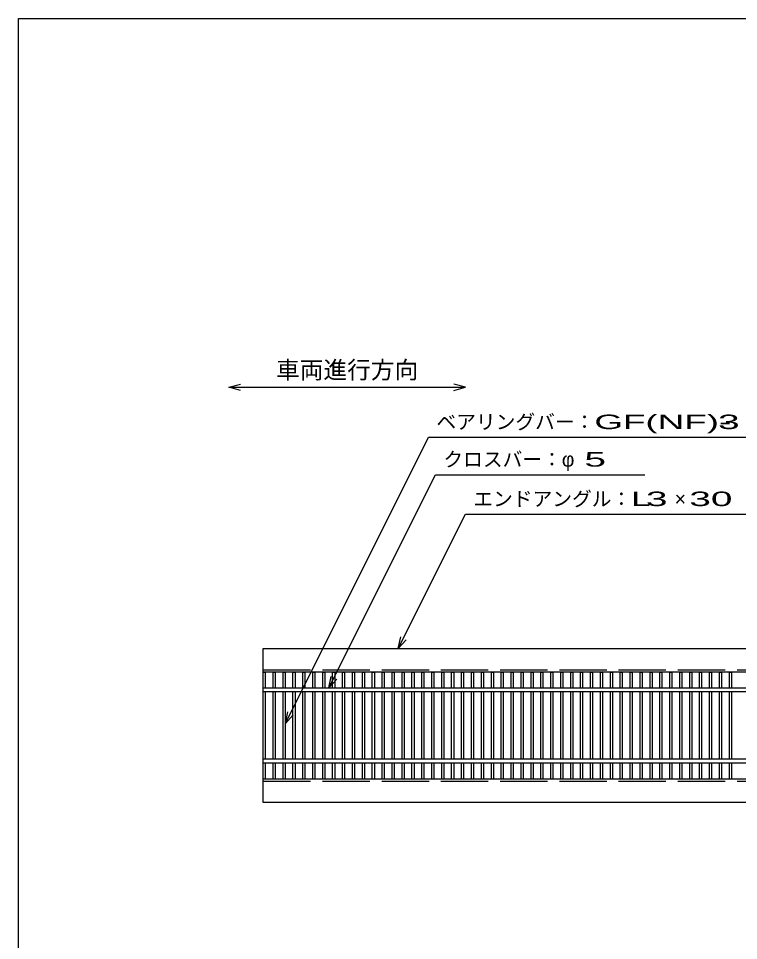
# Model space of a CAD drawing. Units: millimetres, scale not verified. Extents: x -1820 to 1731, y -1282 to 1054.
# Drawn here: x -1729 to -817, y -114 to 1054 of the extents above; entities that cross this region are included whole.
import ezdxf
from ezdxf.enums import TextEntityAlignment as Align

# ---------------------------------------------------------------- set-up
doc = ezdxf.new("R2010")
doc.units = ezdxf.units.MM
doc.header["$LTSCALE"] = 10
doc.linetypes.add('DASHED', pattern=[7.5, 6, -1.5])
for name, color, linetype, lineweight in [('0_2', 150, 'Continuous', 25), ('16', 3, 'Continuous', 25), ('22', 4, 'Continuous', 25)]:
    doc.layers.add(name, color=color, linetype=linetype, lineweight=lineweight)
doc.styles.add('ベクトル', font='')
doc.styles.get('ベクトル').set_extended_font_data('ベクトル')

msp = doc.modelspace()

# ---------------------------------------------------------------- linework, layer by layer
at = {"layer": '0_2'}
for p, q in [((-1729, -1146.5), (-1729, 1053.5)), ((-1729, 1053.5), (1731, 1053.5))]:
    msp.add_line(p, q, dxfattribs=at)
at = {"layer": '0_2', "color": 4}
for p, q in [((-1462.71, 586.33), (-1447.71, 590.33)), ((-1447.71, 582.33), (-1462.71, 586.33)), ((-1462.71, 586.33), (-1162.71, 586.33)), ((-1162.71, 586.33), (-1177.71, 590.33)), ((-1177.71, 582.33), (-1162.71, 586.33))]:
    msp.add_line(p, q, dxfattribs=at)
at = {"layer": '16'}
for p, q in [((-1419, 255.5), (-424, 255.5)), ((-1419, 225.5), (-1419, 255.5)), ((-424, 225.5), (-1419, 225.5)), ((-1419, 90.5), (-1419, 225.5)), ((-1419, 225.5), (-1416, 225.5)), ((-1416, 205.5), (-1416, 225.5)), ((-1406.44, 205.5), (-1406.44, 225.5)), ((-1406.44, 225.5), (-1403.44, 225.5)), ((-1403.44, 205.5), (-1403.44, 225.5)), ((-1393.88, 205.5), (-1393.88, 225.5)), ((-1393.88, 225.5), (-1390.88, 225.5)), ((-1390.88, 205.5), (-1390.88, 225.5)), ((-1381.32, 205.5), (-1381.32, 225.5)), ((-1381.32, 225.5), (-1378.32, 225.5)), ((-1378.32, 205.5), (-1378.32, 225.5)), ((-1368.76, 205.5), (-1368.76, 225.5)), ((-1368.76, 225.5), (-1365.76, 225.5)), ((-1365.76, 205.5), (-1365.76, 225.5)), ((-1356.2, 205.5), (-1356.2, 225.5)), ((-1356.2, 225.5), (-1353.2, 225.5)), ((-1353.2, 205.5), (-1353.2, 225.5)), ((-1343.64, 205.5), (-1343.64, 225.5)), ((-1343.64, 225.5), (-1340.64, 225.5)), ((-1340.64, 205.5), (-1340.64, 225.5)), ((-1331.08, 205.5), (-1331.08, 225.5)), ((-1331.08, 225.5), (-1328.08, 225.5)), ((-1328.08, 205.5), (-1328.08, 225.5)), ((-1318.52, 205.5), (-1318.52, 225.5)), ((-1318.52, 225.5), (-1315.52, 225.5)), ((-1315.52, 205.5), (-1315.52, 225.5)), ((-1305.96, 205.5), (-1305.96, 225.5)), ((-1305.96, 225.5), (-1302.96, 225.5)), ((-1302.96, 205.5), (-1302.96, 225.5)), ((-1293.4, 205.5), (-1293.4, 225.5)), ((-1293.4, 225.5), (-1290.4, 225.5)), ((-1290.4, 205.5), (-1290.4, 225.5)), ((-1280.84, 205.5), (-1280.84, 225.5)), ((-1280.84, 225.5), (-1277.84, 225.5)), ((-1277.84, 205.5), (-1277.84, 225.5)), ((-1268.28, 205.5), (-1268.28, 225.5)), ((-1268.28, 225.5), (-1265.28, 225.5)), ((-1265.28, 205.5), (-1265.28, 225.5)), ((-1255.72, 205.5), (-1255.72, 225.5)), ((-1255.72, 225.5), (-1252.72, 225.5)), ((-1252.72, 205.5), (-1252.72, 225.5)), ((-1243.16, 205.5), (-1243.16, 225.5)), ((-1243.16, 225.5), (-1240.16, 225.5)), ((-1240.16, 205.5), (-1240.16, 225.5)), ((-1230.6, 205.5), (-1230.6, 225.5)), ((-1230.6, 225.5), (-1227.6, 225.5)), ((-1227.6, 205.5), (-1227.6, 225.5)), ((-1218.04, 205.5), (-1218.04, 225.5)), ((-1218.04, 225.5), (-1215.04, 225.5)), ((-1215.04, 205.5), (-1215.04, 225.5)), ((-1205.48, 205.5), (-1205.48, 225.5)), ((-1205.48, 225.5), (-1202.48, 225.5)), ((-1202.48, 205.5), (-1202.48, 225.5)), ((-1192.92, 205.5), (-1192.92, 225.5)), ((-1192.92, 225.5), (-1189.92, 225.5)), ((-1189.92, 205.5), (-1189.92, 225.5)), ((-1180.36, 205.5), (-1180.36, 225.5)), ((-1180.36, 225.5), (-1177.36, 225.5)), ((-1177.36, 205.5), (-1177.36, 225.5)), ((-1167.8, 205.5), (-1167.8, 225.5)), ((-1167.8, 225.5), (-1164.8, 225.5)), ((-1164.8, 205.5), (-1164.8, 225.5)), ((-1155.24, 205.5), (-1155.24, 225.5)), ((-1155.24, 225.5), (-1152.24, 225.5)), ((-1152.24, 205.5), (-1152.24, 225.5)), ((-1142.68, 205.5), (-1142.68, 225.5)), ((-1142.68, 225.5), (-1139.68, 225.5)), ((-1139.68, 205.5), (-1139.68, 225.5)), ((-1130.12, 205.5), (-1130.12, 225.5)), ((-1130.12, 225.5), (-1127.12, 225.5)), ((-1127.12, 205.5), (-1127.12, 225.5)), ((-1117.56, 205.5), (-1117.56, 225.5)), ((-1117.56, 225.5), (-1114.56, 225.5)), ((-1114.56, 205.5), (-1114.56, 225.5)), ((-1105, 205.5), (-1105, 225.5)), ((-1105, 225.5), (-1102, 225.5)), ((-1102, 205.5), (-1102, 225.5)), ((-1092.44, 205.5), (-1092.44, 225.5)), ((-1092.44, 225.5), (-1089.44, 225.5)), ((-1089.44, 205.5), (-1089.44, 225.5)), ((-1079.88, 205.5), (-1079.88, 225.5)), ((-1079.88, 225.5), (-1076.88, 225.5)), ((-1076.88, 205.5), (-1076.88, 225.5)), ((-1067.32, 205.5), (-1067.32, 225.5)), ((-1067.32, 225.5), (-1064.32, 225.5)), ((-1064.32, 205.5), (-1064.32, 225.5)), ((-1054.76, 205.5), (-1054.76, 225.5)), ((-1054.76, 225.5), (-1051.76, 225.5)), ((-1051.76, 205.5), (-1051.76, 225.5)), ((-1042.2, 205.5), (-1042.2, 225.5)), ((-1042.2, 225.5), (-1039.2, 225.5)), ((-1039.2, 205.5), (-1039.2, 225.5)), ((-1029.64, 205.5), (-1029.64, 225.5)), ((-1029.64, 225.5), (-1026.64, 225.5)), ((-1026.64, 205.5), (-1026.64, 225.5)), ((-1017.08, 205.5), (-1017.08, 225.5)), ((-1017.08, 225.5), (-1014.08, 225.5)), ((-1014.08, 205.5), (-1014.08, 225.5)), ((-1004.52, 205.5), (-1004.52, 225.5)), ((-1004.52, 225.5), (-1001.52, 225.5)), ((-1001.52, 205.5), (-1001.52, 225.5)), ((-991.96, 205.5), (-991.96, 225.5)), ((-991.96, 225.5), (-988.96, 225.5)), ((-988.96, 205.5), (-988.96, 225.5)), ((-979.4, 205.5), (-979.4, 225.5)), ((-979.4, 225.5), (-976.4, 225.5)), ((-976.4, 205.5), (-976.4, 225.5)), ((-966.84, 205.5), (-966.84, 225.5)), ((-966.84, 225.5), (-963.84, 225.5)), ((-963.84, 205.5), (-963.84, 225.5)), ((-954.28, 205.5), (-954.28, 225.5)), ((-954.28, 225.5), (-951.28, 225.5)), ((-951.28, 205.5), (-951.28, 225.5)), ((-941.72, 205.5), (-941.72, 225.5)), ((-941.72, 225.5), (-938.72, 225.5)), ((-938.72, 205.5), (-938.72, 225.5)), ((-929.16, 205.5), (-929.16, 225.5)), ((-929.16, 225.5), (-926.16, 225.5)), ((-926.16, 205.5), (-926.16, 225.5)), ((-916.6, 205.5), (-916.6, 225.5)), ((-916.6, 225.5), (-913.6, 225.5)), ((-913.6, 205.5), (-913.6, 225.5)), ((-904.04, 205.5), (-904.04, 225.5)), ((-904.04, 225.5), (-901.04, 225.5)), ((-901.04, 205.5), (-901.04, 225.5)), ((-891.48, 205.5), (-891.48, 225.5)), ((-891.48, 225.5), (-888.48, 225.5)), ((-888.48, 205.5), (-888.48, 225.5)), ((-878.92, 205.5), (-878.92, 225.5)), ((-878.92, 225.5), (-875.92, 225.5)), ((-875.92, 205.5), (-875.92, 225.5)), ((-866.36, 205.5), (-866.36, 225.5)), ((-866.36, 225.5), (-863.36, 225.5)), ((-863.36, 205.5), (-863.36, 225.5)), ((-853.8, 205.5), (-853.8, 225.5)), ((-853.8, 225.5), (-850.8, 225.5)), ((-850.8, 205.5), (-850.8, 225.5)), ((-841.24, 205.5), (-841.24, 225.5)), ((-841.24, 225.5), (-838.24, 225.5)), ((-838.24, 205.5), (-838.24, 225.5)), ((-828.68, 205.5), (-828.68, 225.5)), ((-828.68, 225.5), (-825.68, 225.5)), ((-825.68, 205.5), (-825.68, 225.5)), ((-1419, 205.5), (-424, 205.5)), ((-1419, 200.5), (-1419, 205.5)), ((-424, 200.5), (-1419, 200.5)), ((-1416, 115.5), (-1416, 200.5)), ((-1406.44, 115.5), (-1406.44, 200.5)), ((-1403.44, 115.5), (-1403.44, 200.5)), ((-1393.88, 115.5), (-1393.88, 200.5)), ((-1390.88, 115.5), (-1390.88, 200.5)), ((-1381.32, 115.5), (-1381.32, 200.5)), ((-1378.32, 115.5), (-1378.32, 200.5)), ((-1368.76, 115.5), (-1368.76, 200.5)), ((-1365.76, 115.5), (-1365.76, 200.5)), ((-1356.2, 115.5), (-1356.2, 200.5)), ((-1353.2, 115.5), (-1353.2, 200.5)), ((-1343.64, 115.5), (-1343.64, 200.5)), ((-1340.64, 115.5), (-1340.64, 200.5)), ((-1331.08, 115.5), (-1331.08, 200.5)), ((-1328.08, 115.5), (-1328.08, 200.5)), ((-1318.52, 115.5), (-1318.52, 200.5)), ((-1315.52, 115.5), (-1315.52, 200.5)), ((-1305.96, 115.5), (-1305.96, 200.5)), ((-1302.96, 115.5), (-1302.96, 200.5)), ((-1293.4, 115.5), (-1293.4, 200.5)), ((-1290.4, 115.5), (-1290.4, 200.5)), ((-1280.84, 115.5), (-1280.84, 200.5)), ((-1277.84, 115.5), (-1277.84, 200.5)), ((-1268.28, 115.5), (-1268.28, 200.5)), ((-1265.28, 115.5), (-1265.28, 200.5)), ((-1255.72, 115.5), (-1255.72, 200.5)), ((-1252.72, 115.5), (-1252.72, 200.5)), ((-1243.16, 115.5), (-1243.16, 200.5)), ((-1240.16, 115.5), (-1240.16, 200.5)), ((-1230.6, 115.5), (-1230.6, 200.5)), ((-1227.6, 115.5), (-1227.6, 200.5)), ((-1218.04, 115.5), (-1218.04, 200.5)), ((-1215.04, 115.5), (-1215.04, 200.5)), ((-1205.48, 115.5), (-1205.48, 200.5)), ((-1202.48, 115.5), (-1202.48, 200.5)), ((-1192.92, 115.5), (-1192.92, 200.5)), ((-1189.92, 115.5), (-1189.92, 200.5)), ((-1180.36, 115.5), (-1180.36, 200.5)), ((-1177.36, 115.5), (-1177.36, 200.5)), ((-1167.8, 115.5), (-1167.8, 200.5)), ((-1164.8, 115.5), (-1164.8, 200.5)), ((-1155.24, 115.5), (-1155.24, 200.5)), ((-1152.24, 115.5), (-1152.24, 200.5)), ((-1142.68, 115.5), (-1142.68, 200.5)), ((-1139.68, 115.5), (-1139.68, 200.5)), ((-1130.12, 115.5), (-1130.12, 200.5)), ((-1127.12, 115.5), (-1127.12, 200.5)), ((-1117.56, 115.5), (-1117.56, 200.5)), ((-1114.56, 115.5), (-1114.56, 200.5)), ((-1105, 115.5), (-1105, 200.5)), ((-1102, 115.5), (-1102, 200.5)), ((-1092.44, 115.5), (-1092.44, 200.5)), ((-1089.44, 115.5), (-1089.44, 200.5)), ((-1079.88, 115.5), (-1079.88, 200.5)), ((-1076.88, 115.5), (-1076.88, 200.5)), ((-1067.32, 115.5), (-1067.32, 200.5)), ((-1064.32, 115.5), (-1064.32, 200.5)), ((-1054.76, 115.5), (-1054.76, 200.5)), ((-1051.76, 115.5), (-1051.76, 200.5)), ((-1042.2, 115.5), (-1042.2, 200.5)), ((-1039.2, 115.5), (-1039.2, 200.5)), ((-1029.64, 115.5), (-1029.64, 200.5)), ((-1026.64, 115.5), (-1026.64, 200.5)), ((-1017.08, 115.5), (-1017.08, 200.5)), ((-1014.08, 115.5), (-1014.08, 200.5)), ((-1004.52, 115.5), (-1004.52, 200.5)), ((-1001.52, 115.5), (-1001.52, 200.5)), ((-991.96, 115.5), (-991.96, 200.5)), ((-988.96, 115.5), (-988.96, 200.5)), ((-979.4, 115.5), (-979.4, 200.5)), ((-976.4, 115.5), (-976.4, 200.5)), ((-966.84, 115.5), (-966.84, 200.5)), ((-963.84, 115.5), (-963.84, 200.5)), ((-954.28, 115.5), (-954.28, 200.5)), ((-951.28, 115.5), (-951.28, 200.5)), ((-941.72, 115.5), (-941.72, 200.5)), ((-938.72, 115.5), (-938.72, 200.5)), ((-929.16, 115.5), (-929.16, 200.5)), ((-926.16, 115.5), (-926.16, 200.5)), ((-916.6, 115.5), (-916.6, 200.5)), ((-913.6, 115.5), (-913.6, 200.5)), ((-904.04, 115.5), (-904.04, 200.5)), ((-901.04, 115.5), (-901.04, 200.5)), ((-891.48, 115.5), (-891.48, 200.5)), ((-888.48, 115.5), (-888.48, 200.5)), ((-878.92, 115.5), (-878.92, 200.5)), ((-875.92, 115.5), (-875.92, 200.5)), ((-866.36, 115.5), (-866.36, 200.5)), ((-863.36, 115.5), (-863.36, 200.5)), ((-853.8, 115.5), (-853.8, 200.5)), ((-850.8, 115.5), (-850.8, 200.5)), ((-841.24, 115.5), (-841.24, 200.5)), ((-838.24, 115.5), (-838.24, 200.5)), ((-828.68, 115.5), (-828.68, 200.5)), ((-825.68, 115.5), (-825.68, 200.5)), ((-1419, 115.5), (-424, 115.5)), ((-1419, 110.5), (-1419, 115.5)), ((-1419, 110.5), (-424, 110.5)), ((-1416, 90.5), (-1416, 110.5)), ((-1406.44, 90.5), (-1406.44, 110.5)), ((-1403.44, 90.5), (-1403.44, 110.5)), ((-1393.88, 90.5), (-1393.88, 110.5)), ((-1390.88, 90.5), (-1390.88, 110.5)), ((-1381.32, 90.5), (-1381.32, 110.5)), ((-1378.32, 90.5), (-1378.32, 110.5)), ((-1368.76, 90.5), (-1368.76, 110.5)), ((-1365.76, 90.5), (-1365.76, 110.5)), ((-1356.2, 90.5), (-1356.2, 110.5)), ((-1353.2, 90.5), (-1353.2, 110.5)), ((-1343.64, 90.5), (-1343.64, 110.5)), ((-1340.64, 90.5), (-1340.64, 110.5)), ((-1331.08, 90.5), (-1331.08, 110.5)), ((-1328.08, 90.5), (-1328.08, 110.5)), ((-1318.52, 90.5), (-1318.52, 110.5)), ((-1315.52, 90.5), (-1315.52, 110.5)), ((-1305.96, 90.5), (-1305.96, 110.5)), ((-1302.96, 90.5), (-1302.96, 110.5)), ((-1293.4, 90.5), (-1293.4, 110.5)), ((-1290.4, 90.5), (-1290.4, 110.5)), ((-1280.84, 90.5), (-1280.84, 110.5)), ((-1277.84, 90.5), (-1277.84, 110.5)), ((-1268.28, 90.5), (-1268.28, 110.5)), ((-1265.28, 90.5), (-1265.28, 110.5)), ((-1255.72, 90.5), (-1255.72, 110.5)), ((-1252.72, 90.5), (-1252.72, 110.5)), ((-1243.16, 90.5), (-1243.16, 110.5)), ((-1240.16, 90.5), (-1240.16, 110.5)), ((-1230.6, 90.5), (-1230.6, 110.5)), ((-1227.6, 90.5), (-1227.6, 110.5)), ((-1218.04, 90.5), (-1218.04, 110.5)), ((-1215.04, 90.5), (-1215.04, 110.5)), ((-1205.48, 90.5), (-1205.48, 110.5)), ((-1202.48, 90.5), (-1202.48, 110.5)), ((-1192.92, 90.5), (-1192.92, 110.5)), ((-1189.92, 90.5), (-1189.92, 110.5)), ((-1180.36, 90.5), (-1180.36, 110.5)), ((-1177.36, 90.5), (-1177.36, 110.5)), ((-1167.8, 90.5), (-1167.8, 110.5)), ((-1164.8, 90.5), (-1164.8, 110.5)), ((-1155.24, 90.5), (-1155.24, 110.5)), ((-1152.24, 90.5), (-1152.24, 110.5)), ((-1142.68, 90.5), (-1142.68, 110.5)), ((-1139.68, 90.5), (-1139.68, 110.5)), ((-1130.12, 90.5), (-1130.12, 110.5)), ((-1127.12, 90.5), (-1127.12, 110.5)), ((-1117.56, 90.5), (-1117.56, 110.5)), ((-1114.56, 90.5), (-1114.56, 110.5)), ((-1105, 90.5), (-1105, 110.5)), ((-1102, 90.5), (-1102, 110.5)), ((-1092.44, 90.5), (-1092.44, 110.5)), ((-1089.44, 90.5), (-1089.44, 110.5)), ((-1079.88, 90.5), (-1079.88, 110.5)), ((-1076.88, 90.5), (-1076.88, 110.5)), ((-1067.32, 90.5), (-1067.32, 110.5)), ((-1064.32, 90.5), (-1064.32, 110.5)), ((-1054.76, 90.5), (-1054.76, 110.5)), ((-1051.76, 90.5), (-1051.76, 110.5)), ((-1042.2, 90.5), (-1042.2, 110.5)), ((-1039.2, 90.5), (-1039.2, 110.5)), ((-1029.64, 90.5), (-1029.64, 110.5)), ((-1026.64, 90.5), (-1026.64, 110.5)), ((-1017.08, 90.5), (-1017.08, 110.5)), ((-1014.08, 90.5), (-1014.08, 110.5)), ((-1004.52, 90.5), (-1004.52, 110.5)), ((-1001.52, 90.5), (-1001.52, 110.5)), ((-991.96, 90.5), (-991.96, 110.5)), ((-988.96, 90.5), (-988.96, 110.5)), ((-979.4, 90.5), (-979.4, 110.5)), ((-976.4, 90.5), (-976.4, 110.5)), ((-966.84, 90.5), (-966.84, 110.5)), ((-963.84, 90.5), (-963.84, 110.5)), ((-954.28, 90.5), (-954.28, 110.5)), ((-951.28, 90.5), (-951.28, 110.5)), ((-941.72, 90.5), (-941.72, 110.5)), ((-938.72, 90.5), (-938.72, 110.5)), ((-929.16, 90.5), (-929.16, 110.5)), ((-926.16, 90.5), (-926.16, 110.5)), ((-916.6, 90.5), (-916.6, 110.5)), ((-913.6, 90.5), (-913.6, 110.5)), ((-904.04, 90.5), (-904.04, 110.5)), ((-901.04, 90.5), (-901.04, 110.5)), ((-891.48, 90.5), (-891.48, 110.5)), ((-888.48, 90.5), (-888.48, 110.5)), ((-878.92, 90.5), (-878.92, 110.5)), ((-875.92, 90.5), (-875.92, 110.5)), ((-866.36, 90.5), (-866.36, 110.5)), ((-863.36, 90.5), (-863.36, 110.5)), ((-853.8, 90.5), (-853.8, 110.5)), ((-850.8, 90.5), (-850.8, 110.5)), ((-841.24, 90.5), (-841.24, 110.5)), ((-838.24, 90.5), (-838.24, 110.5)), ((-828.68, 90.5), (-828.68, 110.5)), ((-825.68, 90.5), (-825.68, 110.5)), ((-1419, 90.5), (-424, 90.5)), ((-1419, 60.5), (-1419, 90.5)), ((-1419, 90.5), (-1416, 90.5)), ((-1406.44, 90.5), (-1403.44, 90.5)), ((-1393.88, 90.5), (-1390.88, 90.5)), ((-1381.32, 90.5), (-1378.32, 90.5)), ((-1368.76, 90.5), (-1365.76, 90.5)), ((-1356.2, 90.5), (-1353.2, 90.5)), ((-1343.64, 90.5), (-1340.64, 90.5)), ((-1331.08, 90.5), (-1328.08, 90.5)), ((-1318.52, 90.5), (-1315.52, 90.5)), ((-1305.96, 90.5), (-1302.96, 90.5)), ((-1293.4, 90.5), (-1290.4, 90.5)), ((-1280.84, 90.5), (-1277.84, 90.5)), ((-1268.28, 90.5), (-1265.28, 90.5)), ((-1255.72, 90.5), (-1252.72, 90.5)), ((-1243.16, 90.5), (-1240.16, 90.5)), ((-1230.6, 90.5), (-1227.6, 90.5)), ((-1218.04, 90.5), (-1215.04, 90.5)), ((-1205.48, 90.5), (-1202.48, 90.5)), ((-1192.92, 90.5), (-1189.92, 90.5)), ((-1180.36, 90.5), (-1177.36, 90.5)), ((-1167.8, 90.5), (-1164.8, 90.5)), ((-1155.24, 90.5), (-1152.24, 90.5)), ((-1142.68, 90.5), (-1139.68, 90.5)), ((-1130.12, 90.5), (-1127.12, 90.5)), ((-1117.56, 90.5), (-1114.56, 90.5)), ((-1105, 90.5), (-1102, 90.5)), ((-1092.44, 90.5), (-1089.44, 90.5)), ((-1079.88, 90.5), (-1076.88, 90.5)), ((-1067.32, 90.5), (-1064.32, 90.5)), ((-1054.76, 90.5), (-1051.76, 90.5)), ((-1042.2, 90.5), (-1039.2, 90.5)), ((-1029.64, 90.5), (-1026.64, 90.5)), ((-1017.08, 90.5), (-1014.08, 90.5)), ((-1004.52, 90.5), (-1001.52, 90.5)), ((-991.96, 90.5), (-988.96, 90.5)), ((-979.4, 90.5), (-976.4, 90.5)), ((-966.84, 90.5), (-963.84, 90.5)), ((-954.28, 90.5), (-951.28, 90.5)), ((-941.72, 90.5), (-938.72, 90.5)), ((-929.16, 90.5), (-926.16, 90.5)), ((-916.6, 90.5), (-913.6, 90.5)), ((-904.04, 90.5), (-901.04, 90.5)), ((-891.48, 90.5), (-888.48, 90.5)), ((-878.92, 90.5), (-875.92, 90.5)), ((-866.36, 90.5), (-863.36, 90.5)), ((-853.8, 90.5), (-850.8, 90.5)), ((-841.24, 90.5), (-838.24, 90.5)), ((-828.68, 90.5), (-825.68, 90.5)), ((-424, 60.5), (-1419, 60.5))]:
    msp.add_line(p, q, dxfattribs=at)
at = {"layer": '16', "linetype": 'DASHED'}
for p, q in [((-1419, 228.5), (-424, 228.5)), ((-1419, 87.5), (-424, 87.5))]:
    msp.add_line(p, q, dxfattribs=at)
at = {"layer": '22'}
for p, q in [((-1390.88, 160.5), (-1209.63, 523)), ((-1209.63, 523), (-719.78, 523)), ((-1335.86, 205.5), (-1200.86, 475.5)), ((-1200.86, 475.5), (-935.86, 475.5)), ((-1247.94, 255.5), (-1162.94, 425.5)), ((-1162.94, 425.5), (-722.94, 425.5)), ((-1247.94, 255.5), (-1244.94, 270.1)), ((-1247.94, 255.5), (-1237.94, 266.5)), ((-1335.86, 205.5), (-1332.86, 220.1)), ((-1335.86, 205.5), (-1325.86, 216.5)), ((-1390.88, 160.5), (-1387.88, 175.1)), ((-1390.88, 160.5), (-1380.88, 171.5))]:
    msp.add_line(p, q, dxfattribs=at)

# ---------------------------------------------------------------- texts
at = {"layer": '0_2', "color": 2, "style": 'ベクトル'}
msp.add_text('車両進行方向', height=21.99, dxfattribs=at).set_placement((-1402.71, 608.33), align=Align.MIDDLE_LEFT)
at = {"layer": '22', "color": 2, "style": 'ベクトル'}
for s, p in [('ベアリングバー：', (-1199.63, 542.5)), ('クロスバー：', (-1190.86, 495)), ('φ', (-1040.86, 495)), ('エンドアングル：', (-1152.94, 445)), ('×', (-897.94, 445))]:
    msp.add_text(s, height=18.33, dxfattribs=at).set_placement(p, align=Align.MIDDLE_LEFT)
for s, width, p in [('GF(NF)-', 1.9, (-999.63, 542.5)), (' 3 ', 2, (-856.56, 542.5)), (' 5 ', 2, (-1025.86, 495)), ('L', 1.8, (-952.94, 445)), (' 3 ', 2, (-947.94, 445)), (' 30 ', 2, (-892.94, 445))]:
    msp.add_text(s, height=18.33, dxfattribs=dict(at, width=width)).set_placement(p, align=Align.MIDDLE_LEFT)

doc.saveas('drawing.dxf')
